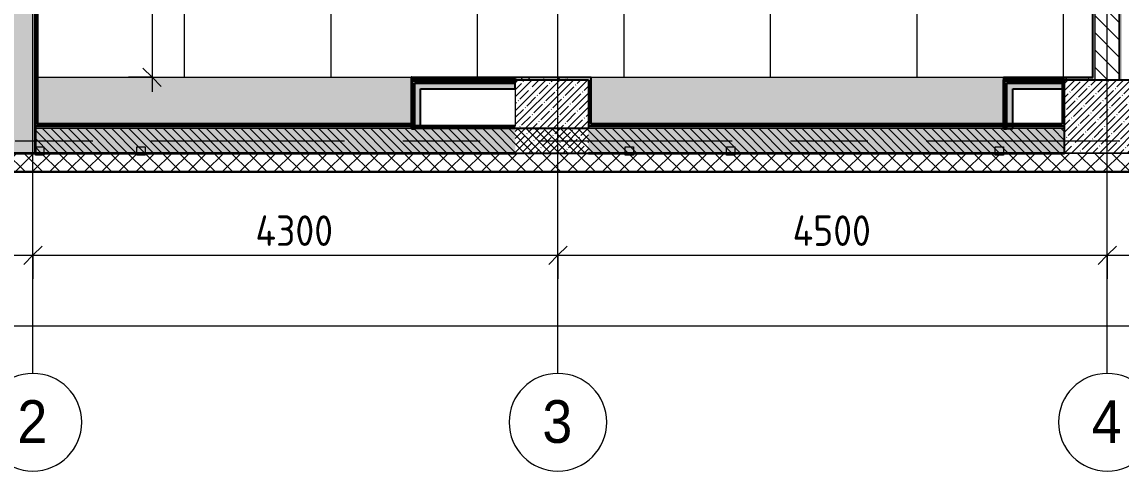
# Model space of a CAD drawing. Header units: millimetres. Extents: x -2911 to 185522, y -8553 to 29000.
# Drawn here: x 3620 to 12622, y -2706 to 974 of the extents above; entities that cross this region are included whole.
import ezdxf

# ---------------------------------------------------------------- set-up
doc = ezdxf.new("R2010")
doc.units = ezdxf.units.MM
doc.linetypes.add('Осевая', pattern=[3175, 635, -476.25, 1587.5, -476.25])
for name, color, linetype, lineweight in [('A-ANNO-DIMS', 7, 'Continuous', 9), ('A-ANNO-DIMS-100', 7, 'Continuous', 9), ('A-CLNG-PATT', 7, 'Continuous', 9), ('A-GLAZ', 7, 'Continuous', 9), ('A-GLAZ-1', 7, 'Continuous', 13), ('A-WALL', 7, 'Continuous', 9), ('I-WALL', 7, 'Continuous', 9), ('S-COLS', 7, 'Continuous', 9), ('Оси', 7, 'Continuous', 9), ('Оси-1', 7, 'Continuous', 20), ('Оси-2', 7, 'Осевая', 9)]:
    doc.layers.add(name, color=color, linetype=linetype, lineweight=lineweight)
for name, color, linetype, lineweight, true_color in [('A-CLNG-1', 7, 'Continuous', 9, 0xc0c0c0), ('A-WALL-1', 7, 'Continuous', 25, 0x3c3c3c), ('A-WALL-2', 7, 'Continuous', 13, 0x3c3c3c), ('A-WALL-3', 7, 'Continuous', 35, 0x3c3c3c), ('A-WALL-FNSH-1', 7, 'Continuous', 9, 0x3c3c3c), ('A-WALL-FNSH-2', 7, 'Continuous', 13, 0x3c3c3c)]:
    doc.layers.add(name, color=color, linetype=linetype, lineweight=lineweight, true_color=true_color)
doc.layers.add('A-CLNG-PATT-1', color=7, linetype='Continuous', lineweight=9, transparency=1)
doc.styles.add('Arial', font='arial.ttf', dxfattribs={"width": 0.9, "height": 350})
doc.styles.add('ISOCPEUR', font='isocpeur.ttf', dxfattribs={"width": 0.9, "height": 250})
doc.dimstyles.new('ISO-2_5_0_9К_БОЛЬШОЙ', dxfattribs={"dimscale": 304.8, "dimtxt": 248.995294, "dimasz": 0.492126, "dimexe": 0.393701, "dimexo": 0.984252, "dimgap": 0, "dimtad": 1, "dimdec": 0, "dimrnd": 10, "dimzin": 0, "dimdsep": 46, "dimtxsty": 'ISOCPEUR', "dimblk1": 'OBLIQUE', "dimblk2": 'OBLIQUE', "dimsah": 1, "dimcen": 0.09, "dimdle": 0.393701, "dimazin": 0, "dimtfac": 1, "dimtdec": 4, "dimtix": 1, "dimtmove": 0, "dimatfit": 3, "dimfxl": 1, "dimtvp": 1, "dimtolj": 1, "dimtzin": 0, "dimarcsym": 2})
pattern_1 = [(45, (0, 0), (-57.02463, 57.02463), []), (45, (57.025, 0), (-57.02463, 57.02463), [100.806, -20.161, 3.353, -16.808])]
pattern_2 = [(0, (0, 0), (121.92, 30.48), [10.058, -81.382, 10.058, -81.382, -487.68]), (0, (0, 0), (121.92, 30.48), [-182.88, 10.058, -172.822, 10.058, -81.382, -213.36]), (0, (0, 0), (121.92, 30.48), [-457.2, 10.058, -50.902, 10.058, -142.342]), (120, (45.72, 15.24), (-87.356454, 90.34582), [10.058, -81.382, 10.058, -81.382, -487.68]), (120, (45.72, 15.24), (-87.356454, 90.34582), [-182.88, 10.058, -172.822, 10.058, -81.382, -213.36]), (120, (45.72, 15.24), (-87.356454, 90.34582), [-457.2, 10.058, -50.902, 10.058, -142.342]), (240, (60.96, 76.2), (-34.563546, -120.82582), [10.058, -81.382, 10.058, -81.382, -487.68]), (240, (60.96, 76.2), (-34.563546, -120.82582), [-182.88, 10.058, -172.822, 10.058, -81.382, -213.36]), (240, (60.96, 76.2), (-34.563546, -120.82582), [-457.2, 10.058, -50.902, 10.058, -142.342])]
pattern_3 = [(45, (0, 0), (-106.066, 106.066), []), (135, (0, 0), (-106.066, -106.066), [])]

# ---------------------------------------------------------------- blocks, each defined once
blk = doc.blocks.new('120_Окно_СКБ_2Ст - 120_Окно_СКБ_2Ст 3100х2500 _мал_створка слева_ 2-22446355-План расстановки осветительного оборудования 2 этажа в осях 1-12')
at = {"layer": 'A-GLAZ-1'}
for p, q in [((-1550, -127), (-1550, -57)), ((-1550, -57), (-1480, -57)), ((-1480, -57), (-1480, -127)), ((650, -127), (650, -57)), ((650, -57), (720, -57)), ((720, -57), (720, -127)), ((1480, -127), (1480, -57)), ((1480, -57), (1550, -57)), ((1550, -57), (1550, -127)), ((-1480, -127), (-1550, -127)), ((720, -127), (650, -127)), ((1550, -127), (1480, -127))]:
    blk.add_line(p, q, dxfattribs=at)
blk = doc.blocks.new('120_Окно_СКБ_1Ст - 120_Окно_СКБ_1Ст 900х2500_h_-22445987-План расстановки осветительного оборудования 2 этажа в осях 1-12')
at = {"layer": 'A-GLAZ-1'}
for p, q in [((-450, -127), (-450, -57)), ((-450, -57), (-380, -57)), ((-380, -57), (-380, -127)), ((380, -127), (380, -57)), ((380, -57), (450, -57)), ((450, -57), (450, -127)), ((-380, -127), (-450, -127)), ((450, -127), (380, -127))]:
    blk.add_line(p, q, dxfattribs=at)
blk = doc.blocks.new('Ось сетки - D8-29747960-План расстановки осветительного оборудования 2 этажа в осях 1-12')
at = {"layer": 'Оси-1'}
for start, end in [(360, 180), (180, 360)]:
    blk.add_arc((0, 0), 4, start, end, dxfattribs=at)
blk = doc.blocks.new('DIMBLOCK1-План расстановки осветительного оборудования 2 этажа в осях 1-12')
at = {"layer": 'A-ANNO-DIMS-100'}
for p, q in [((110, -1131.8), (110, -817.8)), ((3710, -1131.8), (3710, -817.8)), ((-10, -937.8), (3710, -937.8)), ((110, -937.8), (110, -1131.8)), ((3710, -937.8), (3710, -1131.8))]:
    blk.add_line(p, q, dxfattribs=at)
at = {"layer": 'A-ANNO-DIMS-100', "lineweight": 20}
for p, q in [((110, -937.8), (185, -862.8)), ((3710, -937.8), (3785, -862.8)), ((110, -937.8), (35, -1012.8)), ((3710, -937.8), (3635, -1012.8))]:
    blk.add_line(p, q, dxfattribs=at)
at = {"layer": 'A-ANNO-DIMS-100', "color": 0, "insert": (1594, -611.2), "char_height": 250, "width": 758.478, "attachment_point": 1, "line_spacing_factor": 1.149209, "style": 'ISOCPEUR'}
blk.add_mtext('3600', dxfattribs=at)
blk = doc.blocks.new('_Oblique')
at = {"color": 0, "linetype": 'ByBlock', "lineweight": -2}
blk.add_line((-0.5, -0.5), (0.5, 0.5), dxfattribs=at)
blk = doc.blocks.new('DIMBLOCK2-План расстановки осветительного оборудования 2 этажа в осях 1-12')
at = {"layer": 'A-ANNO-DIMS-100'}
for p, q in [((3710, -1131.8), (3710, -817.8)), ((8010, -1131.8), (8010, -817.8)), ((3710, -937.8), (8010, -937.8)), ((3710, -937.8), (3710, -1131.8)), ((8010, -937.8), (8010, -1131.8))]:
    blk.add_line(p, q, dxfattribs=at)
at = {"layer": 'A-ANNO-DIMS-100', "lineweight": 20}
for p, q in [((3710, -937.8), (3785, -862.8)), ((8010, -937.8), (8085, -862.8)), ((3710, -937.8), (3635, -1012.8)), ((8010, -937.8), (7935, -1012.8))]:
    blk.add_line(p, q, dxfattribs=at)
at = {"layer": 'A-ANNO-DIMS-100', "color": 0, "insert": (5532, -611.2), "char_height": 250, "width": 787.208, "attachment_point": 1, "line_spacing_factor": 1.149209, "style": 'ISOCPEUR'}
blk.add_mtext('4300', dxfattribs=at)
blk = doc.blocks.new('DIMBLOCK3-План расстановки осветительного оборудования 2 этажа в осях 1-12')
at = {"layer": 'A-ANNO-DIMS-100'}
for p, q in [((8010, -1131.8), (8010, -817.8)), ((12510, -1131.8), (12510, -817.8)), ((8010, -937.8), (12510, -937.8)), ((8010, -937.8), (8010, -1131.8)), ((12510, -937.8), (12510, -1131.8))]:
    blk.add_line(p, q, dxfattribs=at)
at = {"layer": 'A-ANNO-DIMS-100', "lineweight": 20}
for p, q in [((8010, -937.8), (8085, -862.8)), ((12510, -937.8), (12585, -862.8)), ((8010, -937.8), (7935, -1012.8)), ((12510, -937.8), (12435, -1012.8))]:
    blk.add_line(p, q, dxfattribs=at)
at = {"layer": 'A-ANNO-DIMS-100', "color": 0, "insert": (9932, -611.2), "char_height": 250, "width": 787.208, "attachment_point": 1, "line_spacing_factor": 1.149209, "style": 'ISOCPEUR'}
blk.add_mtext('4500', dxfattribs=at)
blk = doc.blocks.new('DIMBLOCK4-План расстановки осветительного оборудования 2 этажа в осях 1-12')
at = {"layer": 'A-ANNO-DIMS-100'}
for p, q in [((12510, -1131.8), (12510, -817.8)), ((14010, -1131.8), (14010, -817.8)), ((12510, -937.8), (14010, -937.8)), ((12510, -937.8), (12510, -1131.8)), ((14010, -937.8), (14010, -1131.8))]:
    blk.add_line(p, q, dxfattribs=at)
at = {"layer": 'A-ANNO-DIMS-100', "lineweight": 20}
for p, q in [((12510, -937.8), (12585, -862.8)), ((14010, -937.8), (14085, -862.8)), ((12510, -937.8), (12435, -1012.8)), ((14010, -937.8), (13935, -1012.8))]:
    blk.add_line(p, q, dxfattribs=at)
at = {"layer": 'A-ANNO-DIMS-100', "color": 0, "insert": (12965.5, -611.2), "char_height": 250, "width": 706.764, "attachment_point": 1, "line_spacing_factor": 1.149209, "style": 'ISOCPEUR'}
blk.add_mtext('1500', dxfattribs=at)
blk = doc.blocks.new('DIMBLOCK80-План расстановки осветительного оборудования 2 этажа в осях 1-12')
at = {"layer": 'A-ANNO-DIMS-100', "lineweight": 20}
for p, q in [((4685.4, 2381), (4610.4, 2456)), ((4685.4, 2381), (4760.4, 2306)), ((4685.4, 521), (4610.4, 596)), ((4685.4, 521), (4760.4, 446))]:
    blk.add_line(p, q, dxfattribs=at)
at = {"layer": 'A-ANNO-DIMS-100'}
for p, q in [((4691, 2381), (4565.4, 2381)), ((4685.4, 2381), (4685.4, 401)), ((4685.4, 2381), (4691, 2381)), ((4491.5, 521), (4805.4, 521)), ((4685.4, 521), (4491.5, 521))]:
    blk.add_line(p, q, dxfattribs=at)
at = {"layer": 'A-ANNO-DIMS-100', "color": 0, "insert": (4358.8, 1156.5), "char_height": 250, "width": 706.764, "attachment_point": 1, "rotation": 90, "line_spacing_factor": 1.149209, "style": 'ISOCPEUR'}
blk.add_mtext('1860', dxfattribs=at)
blk = doc.blocks.new('DIMBLOCK83-План расстановки осветительного оборудования 2 этажа в осях 1-12')
at = {"layer": 'A-ANNO-DIMS-100'}
for p, q in [((110, -1709.3), (110, -1395.3)), ((38310, -1709.3), (38310, -1395.3)), ((-10, -1515.3), (38430, -1515.3)), ((110, -1515.3), (110, -1709.3)), ((38310, -1515.3), (38310, -1709.3))]:
    blk.add_line(p, q, dxfattribs=at)
at = {"layer": 'A-ANNO-DIMS-100', "lineweight": 20}
for p, q in [((110, -1515.3), (185, -1440.3)), ((38310, -1515.3), (38385, -1440.3)), ((110, -1515.3), (35, -1590.3)), ((38310, -1515.3), (38235, -1590.3))]:
    blk.add_line(p, q, dxfattribs=at)
at = {"layer": 'A-ANNO-DIMS-100', "color": 0, "insert": (18815, -1188.7), "char_height": 250, "width": 948.097, "attachment_point": 1, "line_spacing_factor": 1.149209, "style": 'ISOCPEUR'}
blk.add_mtext('38200', dxfattribs=at)

msp = doc.modelspace()

# ---------------------------------------------------------------- hatches: boundary and pattern name
at = {"layer": 'A-CLNG-PATT'}
h = msp.add_hatch(dxfattribs=at)
h.set_pattern_fill('FP_54', color=256, style=0, pattern_type=2)
h.set_pattern_definition([(180, (2551, 3479.5), (-7e-14, -600), []), (270, (2551, 3479.5), (1200, 7e-14), [])])
h.paths.add_polyline_path([(12389, 521), (12389, 7049), (11459, 7049), (11459, 7679), (10661, 7679), (10661, 7049), (9759, 7049), (9759, 7679), (8881, 7679), (8881, 7049), (8039, 7049), (8039, 7279), (7639, 7279), (7639, 7679), (3751, 7679), (3751, 521), (11903.2317, 521)])
h.paths.add_polyline_path([(10949.9069, 1080.2883), (9749.9069, 1080.2883), (9749.9069, 1680.2883), (10949.9069, 1680.2883)])
h.paths.add_polyline_path([(8549.9069, 1080.2883), (7349.9069, 1080.2883), (7349.9069, 1680.2883), (8549.9069, 1680.2883)])
h.paths.add_polyline_path([(4949.9069, 1080.2883), (4949.9069, 1680.2883), (6149.9069, 1680.2883), (6149.9069, 1080.2883), (5810.9585, 1080.2883)])
h.paths.add_polyline_path([(9749.9069, 3480.2883), (9749.9069, 4080.2883), (10949.9069, 4080.2883), (10949.9069, 3480.2883)])
h.paths.add_polyline_path([(7349.9069, 3480.2883), (7349.9069, 4080.2883), (8549.9069, 4080.2883), (8549.9069, 3480.2883)])
h.paths.add_polyline_path([(4949.9069, 3480.2883), (4949.9069, 4080.2883), (6149.9069, 4080.2883), (6149.9069, 3480.2883)])
h.paths.add_polyline_path([(9749.9069, 5880.2883), (9749.9069, 6480.2883), (10949.9069, 6480.2883), (10949.9069, 5880.2883)])
h.paths.add_polyline_path([(7349.9069, 5880.2883), (7349.9069, 6480.2883), (8549.9069, 6480.2883), (8549.9069, 5880.2883)])
h.paths.add_polyline_path([(6149.9069, 5880.2883), (4949.9069, 5880.2883), (4949.9069, 6480.2883), (6149.9069, 6480.2883), (6149.9069, 6464.8623)])
at = {"layer": 'A-CLNG-PATT-1'}
h = msp.add_hatch(color=256, dxfattribs=at)
h.paths.add_polyline_path([(3751, 141), (6810.0001, 141), (6808.9501, 521), (3751, 521), (3751, 186.1757)])
h.paths.add_polyline_path([(11659, 141), (11659, 521), (8281, 521), (8281, 141), (9466.3224, 141)])
at = {"layer": 'A-WALL'}
h = msp.add_hatch(dxfattribs=at)
h.set_pattern_fill('FP_14', color=256, style=0, pattern_type=2)
h.set_pattern_definition([(135, (0, 0), (-35.35534, -35.35534), [])])
h.paths.add_polyline_path([(12160, -100), (12160, 100), (3730, 100), (3730, -100), (11903.2317, -100)])
h = msp.add_hatch(dxfattribs=at)
h.set_pattern_fill('FP_12', color=256, style=0, pattern_type=2)
h.set_pattern_definition([(45, (0, 0), (-70.71068, 70.71068), []), (135, (0, 0), (-70.71068, -70.71068), [])])
h.paths.add_polyline_path([(38282.6518, -250), (38282.6518, -100), (-260, -100), (-260, -250), (38100.0063, -250)])
at = {"layer": 'I-WALL'}
h = msp.add_hatch(dxfattribs=at)
h.set_pattern_fill('FP_13', color=256, style=0, pattern_type=2)
h.set_pattern_definition(pattern_1)
h.paths.add_polyline_path([(3678.6629, -100), (3730, -100), (3730, 7900), (3510, 7900), (3510, -100)])
h = msp.add_hatch(dxfattribs=at)
h.set_pattern_fill('FP_48', color=256, style=0, pattern_type=2)
h.set_pattern_definition(pattern_2)
h.paths.add_polyline_path([(3730, 140), (3750, 140), (3750, 7680), (3730, 7680), (3730, 186.1757)])
h = msp.add_hatch(dxfattribs=at)
h.set_pattern_fill('FP_11', color=256, style=0, pattern_type=2)
h.set_pattern_definition([(135, (0, 0), (-70.7107, -70.7107), [])])
h.paths.add_polyline_path([(12610, 500), (12610, 7300), (12410, 7300), (12410, 500), (12512.459, 500)])
h = msp.add_hatch(dxfattribs=at)
h.set_pattern_fill('FP_48', color=256, style=0, pattern_type=2)
h.set_pattern_definition(pattern_2)
h.paths.add_polyline_path([(12610, 500), (12630, 500), (12630, 7300), (12610, 7300), (12610, 1232.6234)])
h = msp.add_hatch(dxfattribs=at)
h.set_pattern_fill('FP_48', color=256, style=0, pattern_type=2)
h.set_pattern_definition(pattern_2)
h.paths.add_polyline_path([(12390, 500), (12410, 500), (12410, 7070), (12390, 7070), (12390, 520)])
h = msp.add_hatch(dxfattribs=at)
h.set_pattern_fill('FP_48', color=256, style=0, pattern_type=2)
h.set_pattern_definition(pattern_2)
h.paths.add_polyline_path([(8280, 520), (8260, 500), (8279.7434, 500)])
h.paths.add_polyline_path([(8259.7434, 500), (8280, 520), (6809.0001, 520), (6810.0001, 500), (7029.4132, 500)])
h = msp.add_hatch(dxfattribs=at)
h.set_pattern_fill('FP_49', color=256, style=0, pattern_type=2)
h.set_pattern_definition(pattern_3)
h.paths.add_polyline_path([(6810.0001, 487.5), (7660, 487.5), (7660, 500), (6810.0001, 500)])
h = msp.add_hatch(dxfattribs=at)
h.set_pattern_fill('FP_49', color=256, style=0, pattern_type=2)
h.set_pattern_definition(pattern_3)
h.paths.add_polyline_path([(6810.0001, 100), (6822.5001, 100), (6822.5001, 487.5), (6810.0001, 487.5), (6810.0001, 140)])
h = msp.add_hatch(dxfattribs=at)
h.set_pattern_fill('FP_49', color=256, style=0, pattern_type=2)
h.set_pattern_definition(pattern_3)
h.paths.add_polyline_path([(7660, 475), (7660, 487.5), (6822.5001, 487.5), (6822.5001, 475), (7029.4132, 475)])
h = msp.add_hatch(dxfattribs=at)
h.set_pattern_fill('FP_49', color=256, style=0, pattern_type=2)
h.set_pattern_definition(pattern_3)
h.paths.add_polyline_path([(6822.5001, 100), (6835.0001, 100), (6835.0001, 475), (6822.5001, 475), (6822.5001, 186.1757)])
for points in [[(7660, 425), (7660, 475), (6835.0001, 475), (6835.0001, 425), (7029.4132, 425)], [(12160, 425), (12160, 475), (11685, 475), (11685, 425), (11903.2317, 425)], [(6885.0001, 100), (6885.0001, 425), (6835.0001, 425), (6835.0001, 100)], [(11735, 100), (11735, 425), (11685, 425), (11685, 100)]]:
    msp.add_hatch(color=256, dxfattribs=at).paths.add_polyline_path(points)
h = msp.add_hatch(dxfattribs=at)
h.set_pattern_fill('FP_48', color=256, style=0, pattern_type=2)
h.set_pattern_definition(pattern_2)
h.paths.add_polyline_path([(8279.7434, 150), (8279.7434, 500), (8259.7434, 500), (8259.7434, 150)])
h = msp.add_hatch(dxfattribs=at)
h.set_pattern_fill('FP_48', color=256, style=0, pattern_type=2)
h.set_pattern_definition(pattern_2)
h.paths.add_polyline_path([(8280, 140), (8280, 500), (8260, 500), (8260, 140)])
h = msp.add_hatch(dxfattribs=at)
h.set_pattern_fill('FP_49', color=256, style=0, pattern_type=2)
h.set_pattern_definition(pattern_3)
h.paths.add_polyline_path([(12160, 487.5), (12160, 500), (11660, 500), (11660, 487.5), (11903.2317, 487.5)])
h = msp.add_hatch(dxfattribs=at)
h.set_pattern_fill('FP_49', color=256, style=0, pattern_type=2)
h.set_pattern_definition(pattern_3)
h.paths.add_polyline_path([(11672.5, 100), (11672.5, 487.5), (11660, 487.5), (11660, 100)])
h = msp.add_hatch(dxfattribs=at)
h.set_pattern_fill('FP_49', color=256, style=0, pattern_type=2)
h.set_pattern_definition(pattern_3)
h.paths.add_polyline_path([(11672.5, 475), (12160, 475), (12160, 487.5), (11672.5, 487.5)])
h = msp.add_hatch(dxfattribs=at)
h.set_pattern_fill('FP_49', color=256, style=0, pattern_type=2)
h.set_pattern_definition(pattern_3)
h.paths.add_polyline_path([(11685, 100), (11685, 475), (11672.5, 475), (11672.5, 100)])
h = msp.add_hatch(dxfattribs=at)
h.set_pattern_fill('FP_48', color=256, style=0, pattern_type=2)
h.set_pattern_definition(pattern_2)
h.paths.add_polyline_path([(12140, 140), (12160, 140), (12160, 520), (12140, 520), (12140, 186.1757)])
h = msp.add_hatch(dxfattribs=at)
h.set_pattern_fill('FP_48', color=256, style=0, pattern_type=2)
h.set_pattern_definition(pattern_2)
h.paths.add_polyline_path([(12390, 500), (12390, 520), (12160, 520), (12160, 500)])
h = msp.add_hatch(dxfattribs=at)
h.set_pattern_fill('FP_48', color=256, style=0, pattern_type=2)
h.set_pattern_definition(pattern_2)
h.paths.add_polyline_path([(6810.0001, 100), (6810.0001, 140), (3730, 140), (3730, 100), (4592.5039, 100)])
h = msp.add_hatch(dxfattribs=at)
h.set_pattern_fill('FP_13', color=256, style=0, pattern_type=2)
h.set_pattern_definition(pattern_1)
h.paths.add_polyline_path([(37490.7789, -100), (37970, -100), (37970, 100), (37990, 100), (37990, 120), (33610, 120), (33610, -100), (36272.3243, -100)])
h.paths.add_polyline_path([(33010, -100), (33010, 120), (29809.7435, 120), (29809.7435, -100), (32616.9604, -100)])
h.paths.add_polyline_path([(29209.7435, -100), (29209.7435, 120), (26160, 120), (26160, -100), (28961.5965, -100)])
h.paths.add_polyline_path([(25306.2326, -100), (25560, -100), (25560, 120), (22510, 120), (22510, -100), (24697.0053, -100)])
h.paths.add_polyline_path([(21910, -100), (21910, 120), (17260, 120), (17260, -100), (21650.8687, -100)])
h.paths.add_polyline_path([(16660, -100), (16660, 120), (12760, 120), (12760, -100), (14340.141, -100)])
h.paths.add_polyline_path([(11903.2317, -100), (12160, -100), (12160, 120), (8260, 120), (8260, -100), (9466.3224, -100)])
h.paths.add_polyline_path([(7660, -100), (7660, 120), (3730, 120), (3730, -100), (7029.4132, -100)])
h = msp.add_hatch(dxfattribs=at)
h.set_pattern_fill('FP_48', color=256, style=0, pattern_type=2)
h.set_pattern_definition(pattern_2)
h.paths.add_polyline_path([(12160, 100), (12160, 140), (8260, 140), (8260, 100), (11903.2317, 100)])
at = {"layer": 'S-COLS'}
h = msp.add_hatch(dxfattribs=at)
h.set_pattern_fill('FP_13', color=256, style=0, pattern_type=2)
h.set_pattern_definition(pattern_1)
h.paths.add_polyline_path([(7660, -100), (8260, -100), (8260, 500), (7660, 500), (7660, 120)])
h = msp.add_hatch(dxfattribs=at)
h.set_pattern_fill('FP_13', color=256, style=0, pattern_type=2)
h.set_pattern_definition(pattern_1)
h.paths.add_polyline_path([(12160, -100), (12760, -100), (12760, 500), (12160, 500), (12160, 120)])

# ---------------------------------------------------------------- linework, layer by layer
at = {"layer": 'A-CLNG-1'}
for p, q in [((3751, 521), (6810.0001, 521)), ((8281, 521), (11659, 521)), ((6809.0001, 141), (6810.0001, 141))]:
    msp.add_line(p, q, dxfattribs=at)
at = {"layer": 'A-WALL'}
for p, q in [((12410, 500), (12410, 7150)), ((6822.5001, 487.5), (7660, 487.5)), ((6822.5001, 100), (6822.5001, 487.5)), ((11672.5, 487.5), (12160, 487.5)), ((11672.5, 100), (11672.5, 487.5)), ((6810.0001, 100), (3730, 100)), ((12160, 100), (8260, 100)), ((-260, -250), (38282.6518, -250))]:
    msp.add_line(p, q, dxfattribs=at)
at = {"layer": 'A-WALL-1'}
for p, q in [((3750, 140), (3750, 7680)), ((12610, 500), (12610, 7300)), ((12390, 520), (12390, 7050)), ((6810.0001, 520.5), (6809.0001, 520.5)), ((6809.0001, 520.5), (6809.0001, 500)), ((6809.0001, 500), (8259.7434, 500)), ((8280, 520), (6810.0001, 520)), ((7660, 425), (7660, 475)), ((8259.7434, 500), (8259.7434, 150)), ((8260, 500), (8260, 100)), ((8279.7434, 150), (8279.7434, 500)), ((8280, 520), (8280, 140)), ((12140, 520), (12140, 140)), ((12140, 520), (12390, 520)), ((12160, 500), (12760, 500)), ((12160, -100), (12160, 475)), ((6885.0001, 425), (7660, 425)), ((6885.0001, 100), (6885.0001, 425)), ((11735, 425), (12160, 425)), ((11735, 100), (11735, 425)), ((6810.0001, 140), (3750, 140)), ((8260, 100), (6835.0001, 100)), ((8259.7434, 150), (8279.7434, 150)), ((12140, 140), (8280, 140)), ((11685, 100), (11735, 100)), ((7660, -100), (8260, -100))]:
    msp.add_line(p, q, dxfattribs=at)
at = {"layer": 'A-WALL-2'}
msp.add_line((17260, -100), (12160, -100), dxfattribs=at)
at = {"layer": 'A-WALL-3'}
for p, q in [((3730, -100), (3730, 7900)), ((7660, 500), (6810.0001, 500)), ((6810.0001, 500), (6810.0001, 100)), ((6835.0001, 475), (7660, 475)), ((6835.0001, 100), (6835.0001, 475)), ((7660, 475), (7660, 500)), ((12160, 500), (11660, 500)), ((11660, 500), (11660, 100)), ((11685, 475), (12160, 475)), ((11685, 100), (11685, 475)), ((12160, 475), (12160, 500)), ((7660, 120), (3730, 120)), ((6810.0001, 100), (6835.0001, 100)), ((12160, 120), (8260, 120)), ((11660, 100), (11685, 100)), ((-110, -100), (7660, -100)), ((8260, -100), (12160, -100))]:
    msp.add_line(p, q, dxfattribs=at)
at = {"layer": 'A-WALL-FNSH-1'}
msp.add_line((-268, -258), (38282.6518, -258), dxfattribs=at)
at = {"layer": 'A-WALL-FNSH-2'}
for p, q in [((3751, 141), (3751, 7679)), ((12389, 7049), (12389, 521)), ((6809.0001, 500), (6809.0001, 141)), ((8281, 521), (6810.0001, 521)), ((6810.0001, 521), (6810.0001, 520)), ((7639.5, 521), (7639.5, 520)), ((8279.7434, 520), (8279.7434, 500)), ((8280, 521), (8280, 520)), ((8280.7434, 150), (8280.7434, 520)), ((8281, 141), (8281, 521)), ((11659, 521), (11659, 141)), ((12389, 521), (11659, 521)), ((11660, 500), (11660, 520)), ((11660, 520), (12140, 520)), ((3750, 140), (3750, 120)), ((6809.0001, 141), (3751, 141)), ((3751, 120), (3751, 140)), ((8279.7434, 150), (8280.7434, 150)), ((11659, 141), (8281, 141)), ((-263, -253), (38282.6518, -253))]:
    msp.add_line(p, q, dxfattribs=at)
at = {"layer": 'I-WALL'}
for p, q in [((3751, 140), (3751, 141)), ((4630, 140), (4630, 141))]:
    msp.add_line(p, q, dxfattribs=at)
at = {"layer": 'S-COLS'}
for p, q in [((8260, 500), (7660, 500)), ((7660, 500), (7660, 120)), ((8260, 120), (8260, 500)), ((12760, 500), (12160, 500)), ((12160, 500), (12160, 120)), ((7660, -100), (8260, -100)), ((12160, -100), (12760, -100))]:
    msp.add_line(p, q, dxfattribs=at)
at = {"layer": 'Оси'}
for p, q in [((3710, -1906.2586), (3710, 593.7414)), ((8010, -1906.2586), (8010, 593.7414)), ((12510, -1906.2586), (12510, 593.7414))]:
    msp.add_line(p, q, dxfattribs=at)
at = {"layer": 'Оси-2'}
for p, q in [((3710, 593.7414), (3710, 24898.0711)), ((8010, 593.7414), (8010, 24898.0711)), ((12510, 593.7414), (12510, 24898.0711)), ((389, 0), (36260, 0))]:
    msp.add_line(p, q, dxfattribs=at)

# ---------------------------------------------------------------- block references
at = {"layer": 'A-GLAZ', "rotation": 180}
for name, p in [('120_Окно_СКБ_1Ст - 120_Окно_СКБ_1Ст 900х2500_h_-22445987-План расстановки осветительного оборудования 2 этажа в осях 1-12', (4180, -175)), ('120_Окно_СКБ_2Ст - 120_Окно_СКБ_2Ст 3100х2500 _мал_створка слева_ 2-22446355-План расстановки осветительного оборудования 2 этажа в осях 1-12', (10110, -175))]:
    msp.add_blockref(name, p, dxfattribs=at)
at = {"layer": 'Оси-1', "xscale": 99.99999999999993, "yscale": 99.99999999999993, "zscale": 99.99999999999993}
for p in [(3710, -2306.2586), (8010, -2306.2586), (12510, -2306.2586)]:
    msp.add_blockref('Ось сетки - D8-29747960-План расстановки осветительного оборудования 2 этажа в осях 1-12', p, dxfattribs=at)

# ---------------------------------------------------------------- texts
at = {"layer": 'Оси', "char_height": 350, "width": 303.037875, "attachment_point": 1, "style": 'Arial'}
for s, insert in [('\\fArial|b0|i0|c204|p34|;\\W.9;2', (3582.484, -2125.612)), ('\\fArial|b0|i0|c204|p34|;\\W.9;3', (7882.484, -2125.612)), ('\\fArial|b0|i0|c204|p34|;\\W.9;4', (12382.484, -2125.612))]:
    msp.add_mtext(s, dxfattribs=dict(at, insert=insert))

# ---------------------------------------------------------------- dimensions: what is measured, and where the dimension line sits
at = {"layer": 'A-ANNO-DIMS'}
dim = msp.add_linear_dim(base=(4685.4062, 521), p1=(4391, 2381.0317), p2=(4791.4723, 521), angle=90, dimstyle='ISO-2_5_0_9К_БОЛЬШОЙ', override={"dimpost": '<>', "dimfxl": 1902.654951}, dxfattribs=at)
dim.commit()
dim.dimension.update_dxf_attribs({"geometry": 'DIMBLOCK80-План расстановки осветительного оборудования 2 этажа в осях 1-12', "text_midpoint": (4560.4062, 1451.0158)})
for base, p1, p2, override, picture, middle in [((3710, -937.8449), (110, -831.7789), (3710, -831.7789), {"dimpost": '<>', "dimfxl": 3599.999993}, 'DIMBLOCK1-План расстановки осветительного оборудования 2 этажа в осях 1-12', (1910, -812.8449)), ((8010, -937.8449), (3710, -831.7789), (8010, -831.7789), {"dimpost": '<>', "dimfxl": 4299.999972}, 'DIMBLOCK2-План расстановки осветительного оборудования 2 этажа в осях 1-12', (5860, -812.8449)), ((12510, -937.8449), (8010, -831.7789), (12510, -831.7789), {"dimpost": '<>', "dimfxl": 4500}, 'DIMBLOCK3-План расстановки осветительного оборудования 2 этажа в осях 1-12', (10260, -812.8449)), ((14010, -937.8449), (12510, -831.7789), (14010, -831.7789), {"dimpost": '<>', "dimfxl": 1500}, 'DIMBLOCK4-План расстановки осветительного оборудования 2 этажа в осях 1-12', (13260, -812.8449)), ((38310, -1515.3266), (110, -1409.2606), (38310, -1409.2606), {"dimpost": '<>', "dimfxl": 38199.999966}, 'DIMBLOCK83-План расстановки осветительного оборудования 2 этажа в осях 1-12', (19210, -1390.3266))]:
    dim = msp.add_linear_dim(base=base, p1=p1, p2=p2, dimstyle='ISO-2_5_0_9К_БОЛЬШОЙ', override=override, dxfattribs=at)
    dim.commit()
    dim.dimension.update_dxf_attribs({"geometry": picture, "text_midpoint": middle})

doc.saveas('drawing.dxf')
